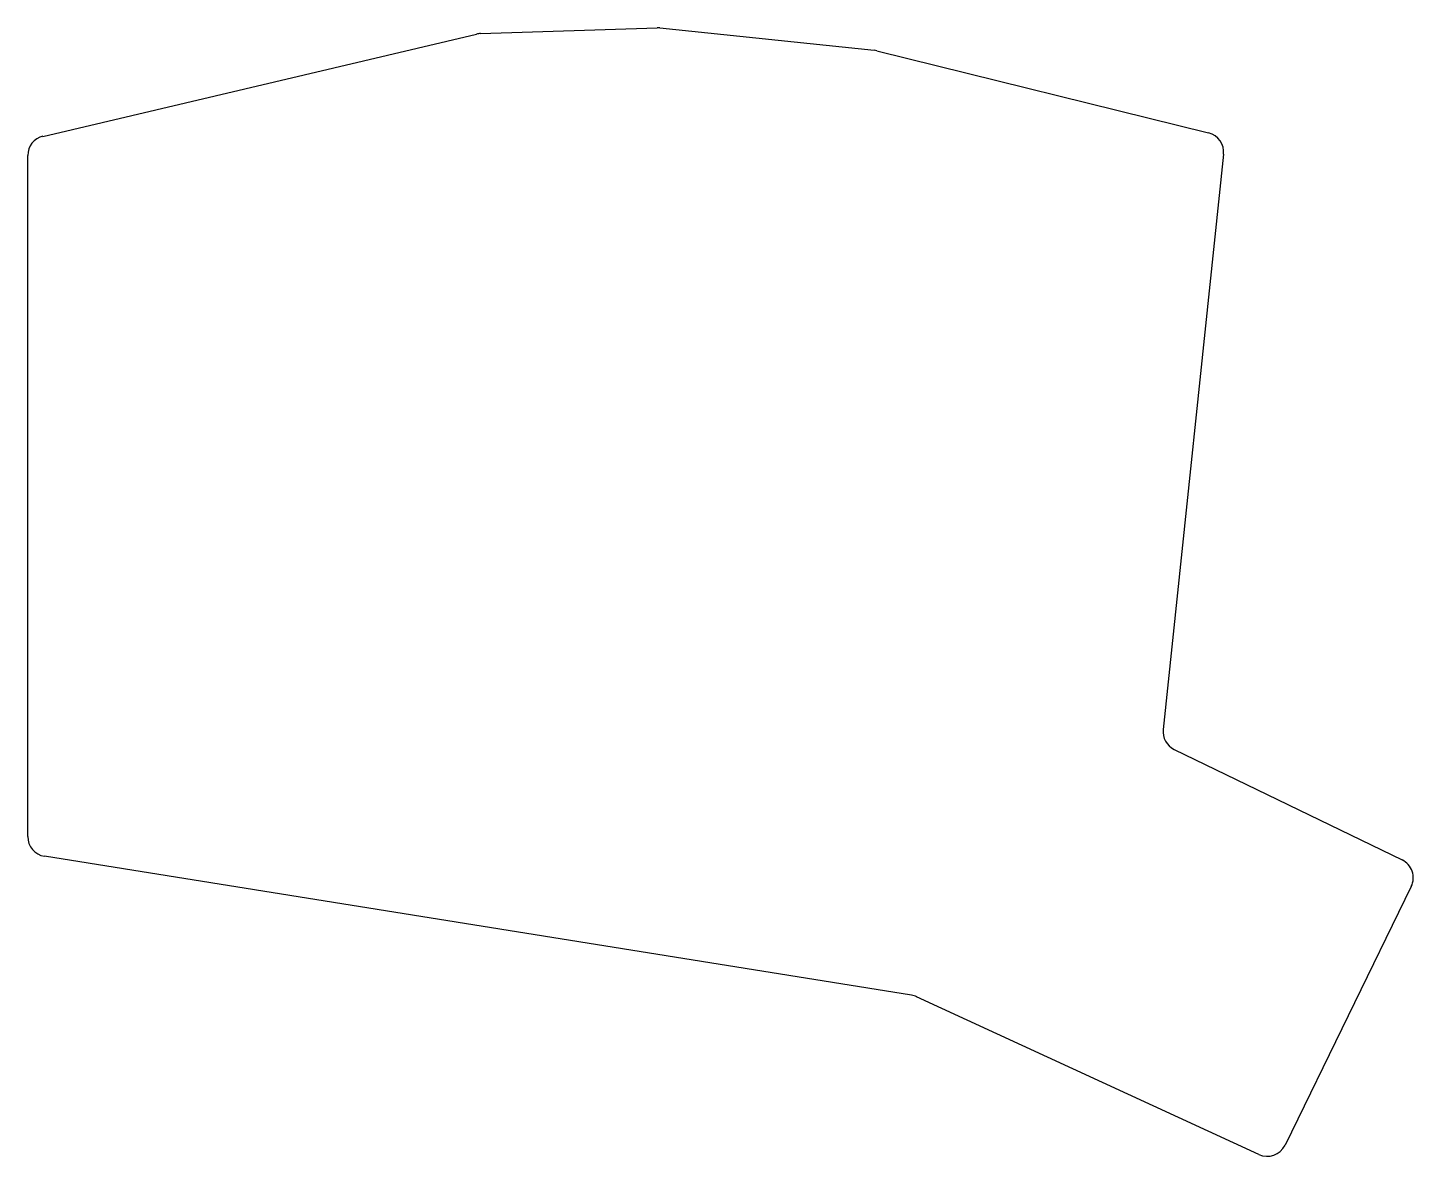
# Model space of a CAD drawing. Header units: millimetres. Extents: x 89 to 229, y -174 to -60.
import ezdxf

# ---------------------------------------------------------------- set-up
doc = ezdxf.new("R2010")
doc.units = ezdxf.units.MM

msp = doc.modelspace()

# ---------------------------------------------------------------- linework, layer by layer
for p, q in [((90.54, -71.14), (134.27, -60.83)), ((134.66, -60.77), (152.49, -60.18)), ((152.77, -60.19), (174.37, -62.46)), ((174.64, -62.51), (208.1, -70.79)), ((89, -141.8), (89, -73.08)), ((209.61, -72.94), (203.51, -130.98)), ((204.62, -132.99), (227.62, -144.15)), ((178.13, -157.79), (90.68, -143.77)), ((228.54, -146.83), (215.81, -172.93)), ((213.18, -173.87), (178.65, -157.95))]:
    msp.add_line(p, q)
for centre, start, end in [((134.73, -62.77), 91.9072, 103.2667), ((152.56, -62.18), 84, 91.9072), ((174.16, -64.45), 76.0928, 84), ((91, -73.08), 103.2667, 180), ((207.62, -72.73), 354, 76.0928), ((205.5, -131.19), 174, 244.1038), ((91, -141.8), 180, 260.8908), ((226.74, -145.95), 334, 64.1038), ((177.82, -159.77), 65.2476, 80.8908), ((214.01, -172.05), 245.2476, 334)]:
    msp.add_arc(centre, 2, start, end)

doc.saveas('drawing.dxf')
